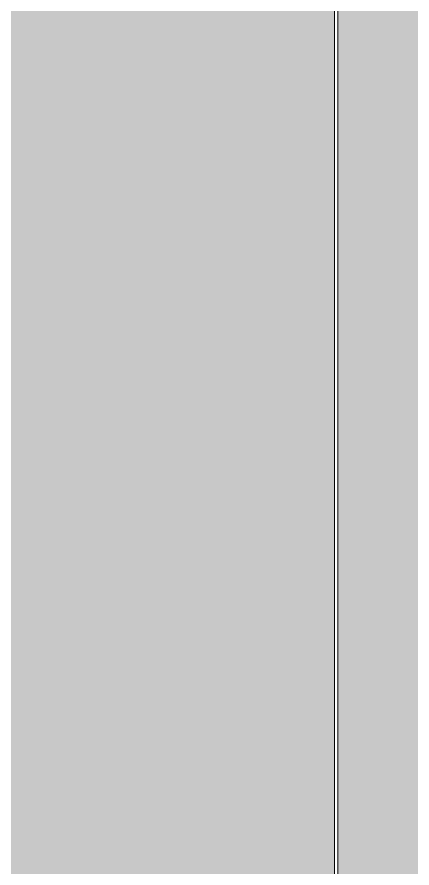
# Model space of a CAD drawing. Header units: centimetres. Extents: x -4381 to 5639, y -3920 to 4826.
# Drawn here: x 30.348 to 30.735, y 36.428 to 37.262 of the extents above; entities that cross this region are included whole.
import ezdxf
from ezdxf.xclip import XClip

# ---------------------------------------------------------------- set-up
doc = ezdxf.new("R2010")
doc.units = ezdxf.units.CM
doc.header["$MEASUREMENT"] = 0
doc.header["$XCLIPFRAME"] = 0
doc.layers.add('01- MOBILIER_Pen_No__7', color=7, linetype='Continuous', lineweight=5)
doc.layers.add('Drawing & Figure', color=7, linetype='Continuous')
doc.layers.add('Structural - Bearing_Pen_No__102', color=7, linetype='Continuous', lineweight=5, true_color=0xcccccc)

# ---------------------------------------------------------------- blocks, each defined once
blk = doc.blocks.new('Drawing_8_8', base_point=(-322.57542, 32.20361))
at = {"layer": 'Structural - Bearing_Pen_No__102', "linetype": 'Continuous', "ltscale": 10}
h = blk.add_hatch(color=256, dxfattribs=at)
h.paths.add_polyline_path([(29.76205, 38.80361), (29.76205, 35.80361), (30.65905, 35.80361), (30.65905, 37.80361), (30.48205, 37.80361), (30.48205, 37.81361), (30.66205, 37.81361), (30.66205, 37.57361), (30.66505, 37.57361), (30.66505, 37.53361), (30.66205, 37.53361), (30.66205, 36.07361), (30.66505, 36.07361), (30.66505, 36.03361), (30.66205, 36.03361), (30.66205, 35.70361), (30.76205, 35.70361), (30.76205, 37.80361), (31.66205, 37.80361), (31.66205, 35.70361), (32.26205, 35.70361), (32.26205, 36.46861), (31.81205, 36.46861), (31.81205, 36.60361), (32.18205, 36.60361), (32.18205, 36.69861), (32.08705, 36.69861), (32.08705, 36.71697), (32.18205, 36.72361), (32.18205, 36.75361), (32.11205, 36.75361), (32.11205, 36.76361), (32.22205, 36.76361), (32.22205, 36.60361), (32.26205, 36.60361), (32.26205, 38.80361)])
h.paths.add_polyline_path([(30.04205, 37.71761), (30.11205, 37.71761), (30.11205, 37.72061), (30.12451, 37.72061), (30.12341, 37.72326), (30.12205, 37.73361), (30.12341, 37.74396), (30.12741, 37.75361), (30.13377, 37.7619), (30.14205, 37.76825), (30.1517, 37.77225), (30.16205, 37.77361), (30.1724, 37.77225), (30.18205, 37.76825), (30.19033, 37.7619), (30.19669, 37.75361), (30.20069, 37.74396), (30.20205, 37.73361), (30.20069, 37.72326), (30.19959, 37.72061), (30.21205, 37.72061), (30.21205, 37.71761), (30.28205, 37.71761), (30.28205, 37.70561), (30.27205, 37.70561), (30.27205, 37.70361), (30.1881, 37.70361), (30.18205, 37.69897), (30.17305, 37.69524), (30.17305, 37.49664), (30.17405, 37.49727), (30.18611, 37.50136), (30.19905, 37.50275), (30.21199, 37.50136), (30.22405, 37.49727), (30.23441, 37.49076), (30.24235, 37.48228), (30.24735, 37.4724), (30.24905, 37.4618), (30.24905, 37.44631), (30.24735, 37.43571), (30.24235, 37.42583), (30.23441, 37.41735), (30.22405, 37.41084), (30.21199, 37.40675), (30.21002, 37.40654), (30.20955, 37.37704), (30.20906, 37.29261), (30.21205, 37.29261), (30.21205, 37.25661), (30.20554, 37.25661), (30.20551, 37.23967), (30.20707, 37.22273), (30.2121, 37.17247), (30.22519, 37.09506), (30.23309, 37.0673), (30.24746, 37.01769), (30.2769, 36.94188), (30.27775, 36.9397), (30.30429, 36.86139), (30.32417, 36.783), (30.33754, 36.70417), (30.33755, 36.56851), (30.3373, 36.56099), (30.33656, 36.5534), (30.33531, 36.54588), (30.33358, 36.53846), (30.33137, 36.53116), (30.32869, 36.52403), (30.32554, 36.51708), (30.32195, 36.51036), (30.31792, 36.50389), (30.31348, 36.49769), (30.30864, 36.4918), (30.30343, 36.48623), (30.29787, 36.48102), (30.29197, 36.47618), (30.28578, 36.47174), (30.2793, 36.46772), (30.27258, 36.46412), (30.26563, 36.46098), (30.2585, 36.45829), (30.2512, 36.45608), (30.24378, 36.45435), (30.23626, 36.4531), (30.22867, 36.45236), (30.22105, 36.45211), (30.21343, 36.45236), (30.20584, 36.4531), (30.19832, 36.45435), (30.1909, 36.45608), (30.1836, 36.45829), (30.17647, 36.46098), (30.16952, 36.46412), (30.1628, 36.46772), (30.15632, 36.47174), (30.15013, 36.47618), (30.14423, 36.48102), (30.13867, 36.48623), (30.13346, 36.4918), (30.12862, 36.49769), (30.12418, 36.50389), (30.12016, 36.51036), (30.11656, 36.51708), (30.11341, 36.52403), (30.11073, 36.53116), (30.10852, 36.53846), (30.10679, 36.54588), (30.10554, 36.5534), (30.1048, 36.56099), (30.10455, 36.56851), (30.10455, 36.66461), (30.10305, 36.66461), (30.10305, 36.67375), (30.09585, 36.67077), (30.08705, 36.66961), (30.07825, 36.67077), (30.07005, 36.67417), (30.06301, 36.67957), (30.05761, 36.68661), (30.05421, 36.69481), (30.05305, 36.70361), (30.05421, 36.71241), (30.05761, 36.72061), (30.06301, 36.72765), (30.07005, 36.73306), (30.07825, 36.73645), (30.08705, 36.73761), (30.09585, 36.73645), (30.09855, 36.73533), (30.09855, 36.74561), (30.11655, 36.74561), (30.11655, 36.72761), (30.11455, 36.72761), (30.11455, 36.72315), (30.11573, 36.72161), (30.15105, 36.72161), (30.15105, 37.25661), (30.11205, 37.25661), (30.11205, 37.29261), (30.15105, 37.29261), (30.15105, 37.43512), (30.14905, 37.44631), (30.14905, 37.4618), (30.15075, 37.4724), (30.15105, 37.69524), (30.14205, 37.69897), (30.136, 37.70361), (30.05205, 37.70361), (30.05205, 37.70561), (30.04205, 37.70561)], flags=0)
at = {"layer": '01- MOBILIER_Pen_No__7', "linetype": 'Continuous', "ltscale": 10}
blk.add_line((30.65905, 37.80361), (30.65905, 35.80361), dxfattribs=at)
at = {"layer": '01- MOBILIER_Pen_No__7', "linetype": 'Continuous', "ltscale": 10, "flags": 128}
blk.add_lwpolyline([(30.66205, 37.80361), (30.66205, 35.80361), (30.66205, 35.70361)], dxfattribs=at)

msp = doc.modelspace()

# ---------------------------------------------------------------- block references
at = {"layer": 'Drawing & Figure', "color": 151, "linetype": 'Continuous', "lineweight": 5, "ltscale": 10, "true_color": 0x80c2ff}
ref = msp.add_blockref('Drawing_8_8', (-322.57542, 32.20361), dxfattribs=at)
XClip(ref).set_block_clipping_path([(1, 23.6253966175), (50.7463984619, 45.1170657245)])

doc.saveas('drawing.dxf')
